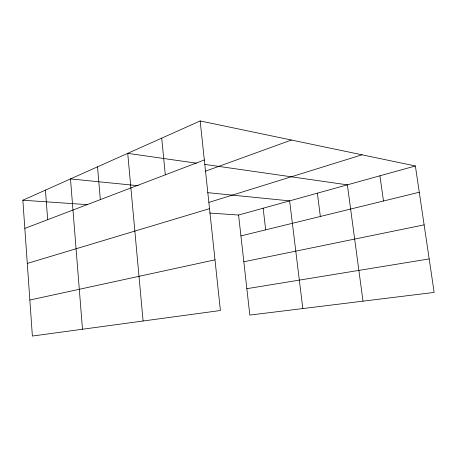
<?xml version="1.0" encoding="UTF-8"?>
<svg xmlns="http://www.w3.org/2000/svg" width="457" height="457" viewBox="0 0 457 457"><rect width="100%" height="100%" fill="white"/><g stroke="black" fill="none" stroke-linecap="round" stroke-linejoin="round"><path stroke-width="0.69" d="M200.166 120.951L220.4 310.509L32.378 336.049L22.85 200.217L200.166 120.951L415.379 165.971L434.15 292.411L249.819 315.079L238.583 215.036L209.677 213.048M24.827 228.403L204.33 159.95M205.519 171.175L291.395 140.036M208.923 202.394L362.018 154.809M27.283 263.426L209.529 208.66M238.583 215.036L415.379 165.971M240.93 235.909L419.28 192.243M29.854 300.026L214.99 259.839M243.832 261.77L424.125 224.867M246.854 288.687L429.18 258.919M22.85 200.217L87.31 204.645M138.282 185.713L70.487 178.921L82.489 329.24M207.758 192.671L289.624 200.869L302.831 308.561M196.453 163.195L127.726 153.335L143.092 321.008M204.805 164.394L347.371 184.845L363.007 301.157M379.927 175.808L383.486 201.006M317.364 193.174L320.351 216.464M263.146 208.215L265.683 229.848M161.692 138.151L165.314 174.831M97.524 166.834L100.323 199.612M45.449 190.112L47.659 219.691"/></g></svg>
